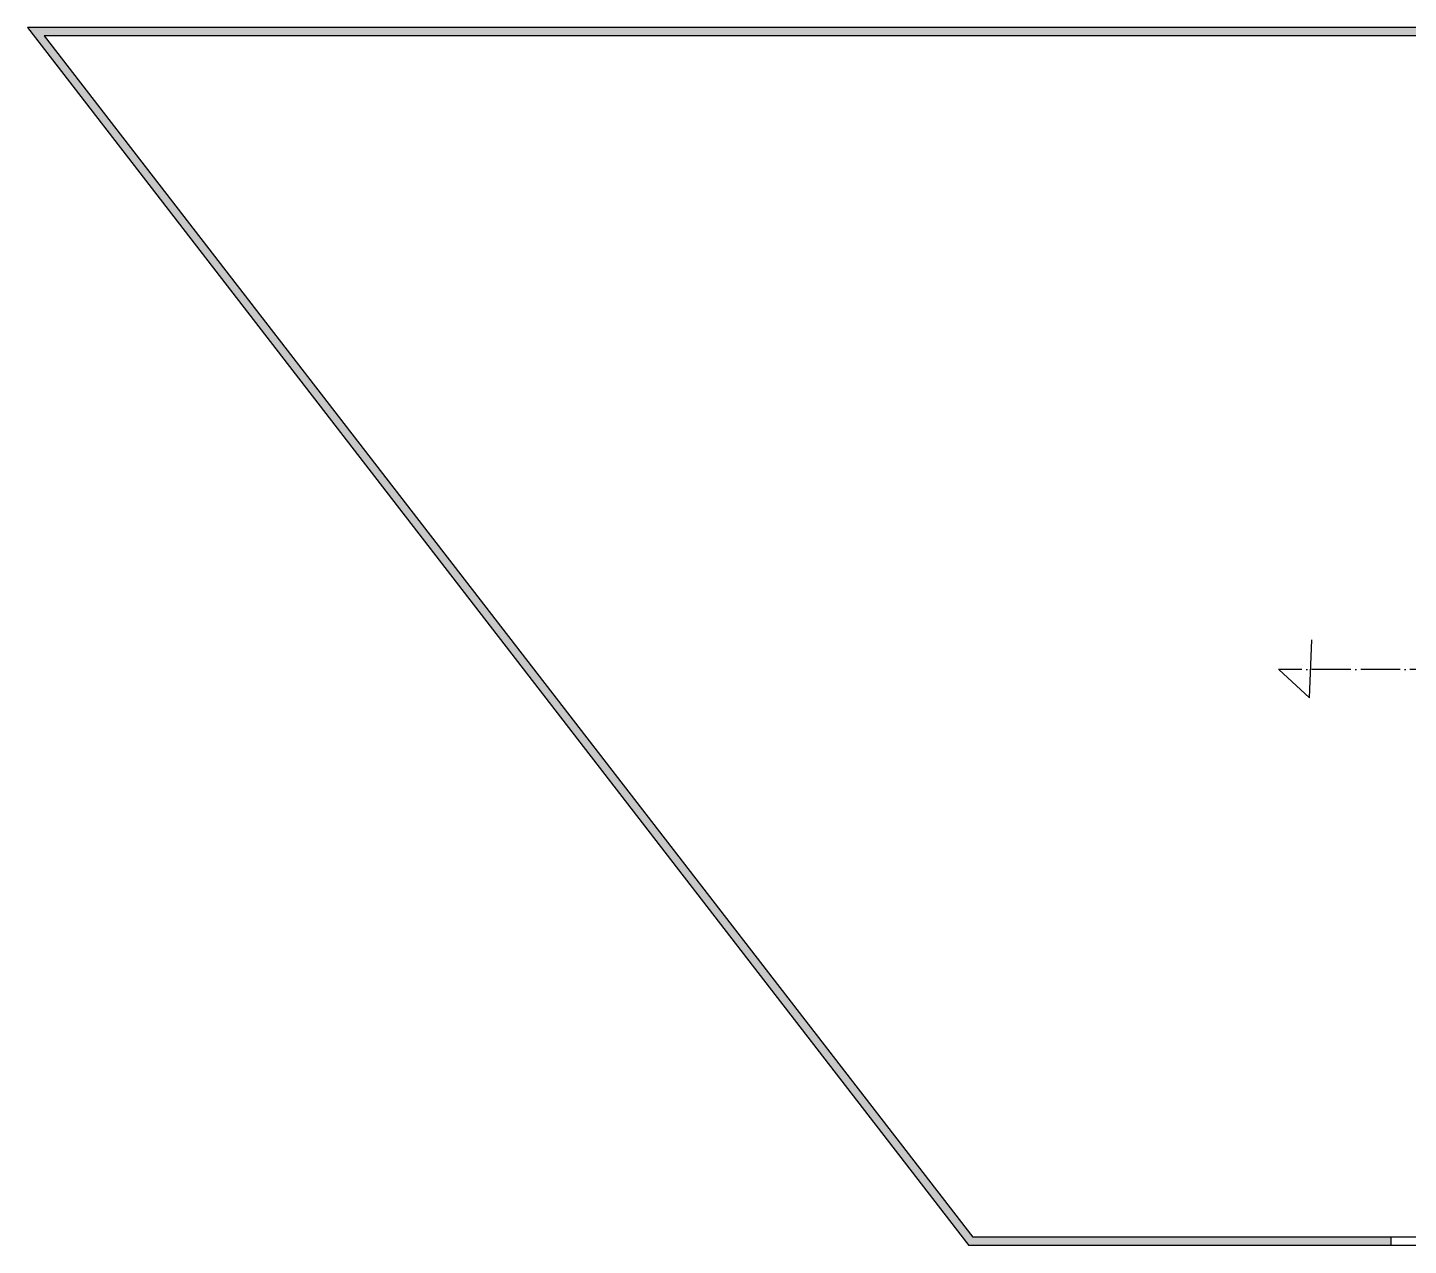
# Model space of a CAD drawing. Header units: centimetres. Extents: x 134057 to 145613, y 5028 to 39996.
# Drawn here: x 139857 to 142387, y 37012 to 39242 of the extents above; entities that cross this region are included whole.
import ezdxf

# ---------------------------------------------------------------- set-up
doc = ezdxf.new("R2010")
doc.units = ezdxf.units.CM
doc.linetypes.add('ACAD_ISO04W100', pattern=[30, 24, -3, 0, -3])
doc.layers.add('dinding', color=151, linetype='Continuous')

msp = doc.modelspace()

# ---------------------------------------------------------------- hatches: boundary and pattern name
at = {"layer": 'dinding', "true_color": 0x636466}
h = msp.add_hatch(dxfattribs=at)
h.set_pattern_fill('AR-CONC', color=251, scale=0.087)
h.paths.add_polyline_path([(142354.82, 37027.027), (141588.938, 37027.027), (139887.695, 39227.027), (139857.133, 39242.027), (141581.576, 37012.027), (142354.82, 37012.027)])
h = msp.add_hatch(dxfattribs=at)
h.set_pattern_fill('AR-CONC', color=251, scale=0.087)
h.paths.add_polyline_path([(145613.301, 39242.027), (139857.133, 39242.027), (139887.695, 39227.027), (145598.301, 39227.027), (145598.301, 37027.027), (144584.82, 37027.027), (144584.82, 37012.027), (145613.301, 37012.027)])

# ---------------------------------------------------------------- linework, layer by layer
for p, q in [((139857.133, 39242.027), (141581.576, 37012.027)), ((145613.301, 39242.027), (139857.133, 39242.027)), ((145598.301, 39227.027), (139887.695, 39227.027)), ((139887.695, 39227.027), (141588.938, 37027.027)), ((145598.301, 37027.027), (141588.938, 37027.027)), ((142554.82, 37012.027), (141581.576, 37012.027))]:
    msp.add_line(p, q)
at = {"linetype": 'ACAD_ISO04W100', "ltscale": 3}
msp.add_line((144984.708, 38066.445), (142149.195, 38066.445), dxfattribs=at)
at = {"layer": 'dinding'}
msp.add_line((142354.82, 37027.027), (142354.82, 37012.027), dxfattribs=at)
msp.add_lwpolyline([(142149.37, 38066.445), (142206.141, 38014.65), (142209.905, 38120.653)], dxfattribs=at)

doc.saveas('drawing.dxf')
